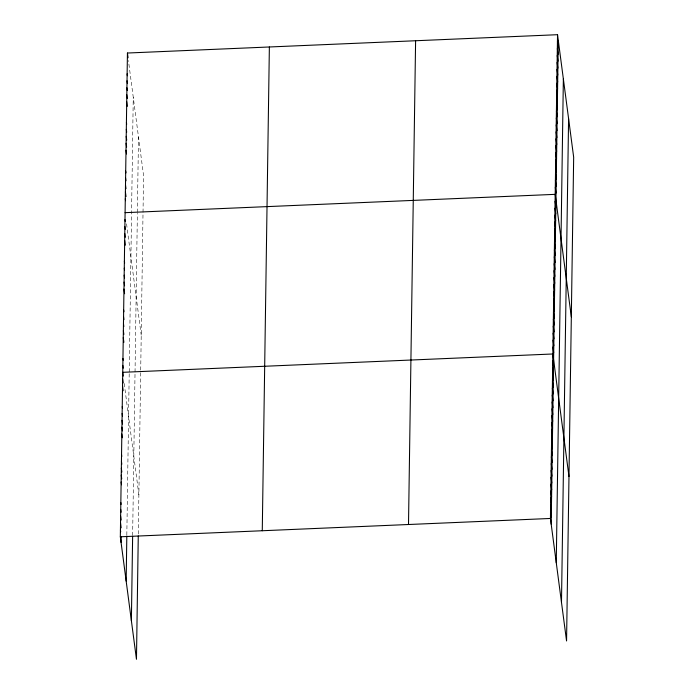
<?xml version="1.0" encoding="UTF-8"?>
<svg xmlns="http://www.w3.org/2000/svg" width="694" height="694" viewBox="0 0 694 694"><rect width="100%" height="100%" fill="white"/><g stroke="black" fill="none" stroke-linecap="round" stroke-linejoin="round"><path stroke-width="0.52" stroke-dasharray="3.47 2.6" d="M126.828 535.005L129.214 372.912M129.223 371.915L133.257 97.255M132.641 535.568L135.026 372.973M135.035 371.984L137.369 213.327M137.377 212.338L138.488 136.978M138.306 533.981L143.563 175.539L128.425 60.534M126.56 223.85L141.22 335.176M124.217 383.487L138.878 494.822"/><path stroke-width="1.04" d="M138.271 535.942L136.466 659.3L120.331 536.792L127.436 53.03L557.534 34.7L573.669 157.208L566.564 640.97L550.437 518.461L557.534 34.7M121.077 542.456L121.164 536.583M126.161 581.017L126.82 535.985M131.383 620.74L132.623 536.549M262.271 530.745L269.367 46.975M408.506 524.508L415.602 40.746M551.183 524.135L558.28 40.373M556.258 562.687L563.363 78.925M561.489 602.418L568.586 118.657M125.093 212.668L555.191 194.346L571.327 316.854M120.331 536.792L550.437 518.461M557.438 41.64L558.184 47.313M557.334 48.58L558.08 54.253M557.23 55.52L557.976 61.193M557.126 62.46L557.872 68.133M557.03 69.409L557.776 75.073M556.926 76.349L557.672 82.013M556.822 83.289L557.568 88.953M556.718 90.229L557.464 95.893M556.623 97.169L557.369 102.842M556.519 104.109L557.265 109.782M556.414 111.049L557.161 116.722M556.31 117.989L557.065 123.662M556.215 124.929L556.961 130.602M556.111 131.877L556.857 137.542M556.007 138.817L556.753 144.482M555.911 145.757L556.657 151.422M555.807 152.697L556.553 158.362M555.703 159.637L556.449 165.311M555.599 166.577L556.345 172.251M555.504 173.517L556.25 179.191M555.4 180.457L556.146 186.131M555.295 187.397L556.041 193.071M555.096 201.286L555.842 206.951M554.992 208.226L555.738 213.891M554.888 215.166L555.634 220.831M554.784 222.106L555.53 227.779M554.688 229.046L555.434 234.719M554.584 235.986L555.33 241.659M554.48 242.926L555.226 248.599M554.376 249.866L555.122 255.539M554.28 256.815L555.026 262.479M554.176 263.755L554.922 269.419M554.072 270.695L554.818 276.359M553.968 277.635L554.723 283.299M553.873 284.575L554.619 290.248M553.769 291.515L554.515 297.188M553.665 298.455L554.411 304.128M553.569 305.395L554.315 311.068M553.465 312.335L554.211 318.008M553.361 319.275L554.107 324.948M553.257 326.223L554.003 331.888M553.161 333.163L553.907 338.828M553.057 340.103L553.803 345.768M552.953 347.043L553.699 352.717M568.985 476.492L552.849 353.983L122.751 372.314L123.246 376.087M552.754 360.837L553.5 366.51M552.65 367.69L553.396 373.363M552.554 374.543L553.3 380.217M552.45 381.396L553.196 387.07M552.346 388.25L553.092 393.923M552.251 395.103L552.997 400.776M552.146 401.956L552.892 407.63M552.051 408.809L552.797 414.483M551.947 415.663L552.693 421.336M551.843 422.516L552.589 428.189M551.747 429.369L552.493 435.043M551.643 436.222L552.389 441.896M551.548 443.076L552.294 448.749M551.444 449.929L552.19 455.602M551.34 456.782L552.094 462.456M551.244 463.635L551.99 469.309M551.14 470.489L551.886 476.162M551.045 477.342L551.791 483.015M550.941 484.195L551.687 489.869M550.845 491.048L551.591 496.722M550.741 497.902L551.487 503.575M550.637 504.755L551.383 510.428M550.542 511.608L551.288 517.282M127.436 53.03L128.052 57.749M127.123 73.85L127.375 75.741M127.028 80.79L127.401 83.627M126.924 87.73L127.297 90.567M126.82 94.67L127.323 98.453M126.716 101.61L127.34 106.338M126.412 122.439L126.664 124.33M126.308 129.379L126.69 132.216M126.213 136.319L126.707 140.101M126.108 143.259L126.603 147.041M126.004 150.199L126.508 153.981M125.701 171.028L125.952 172.91M125.597 177.968L125.97 180.796M125.501 184.908L125.996 188.681M125.397 191.848L126.022 196.576M125.293 198.788L125.545 200.679M124.989 219.608L125.241 221.499M124.885 226.548L125.258 229.384M124.781 233.488L125.284 237.27M124.686 240.436L125.302 245.156M124.373 261.256L124.625 263.147M124.278 268.196L124.521 270.087M124.174 275.136L124.547 277.973M124.07 282.076L124.573 285.859M123.966 289.016L124.59 293.744M123.662 309.845L123.914 311.736M123.567 316.785L123.94 319.622M123.463 323.725L123.836 326.562M123.358 330.665L123.853 334.447M123.254 337.605L123.879 342.333M122.951 358.425L123.202 360.316M122.847 365.374L123.22 368.202M122.647 379.167L123.142 382.941M122.543 386.02L123.168 390.739M122.248 406.58L122.491 408.471M122.144 413.433L122.517 416.27M122.04 420.286L122.543 424.06M121.944 427.14L122.439 430.913M121.84 433.993L122.344 437.775M121.545 454.553L121.788 456.444M121.441 461.406L121.814 464.243M121.337 468.259L121.84 472.041M121.242 475.112L121.736 478.895M121.138 481.966L121.511 484.802M120.834 502.525L121.086 504.417M120.739 509.379L121.112 512.215M120.635 516.232L121.138 520.014M120.539 523.085L121.155 527.813M120.435 529.938L120.687 531.83"/></g></svg>
